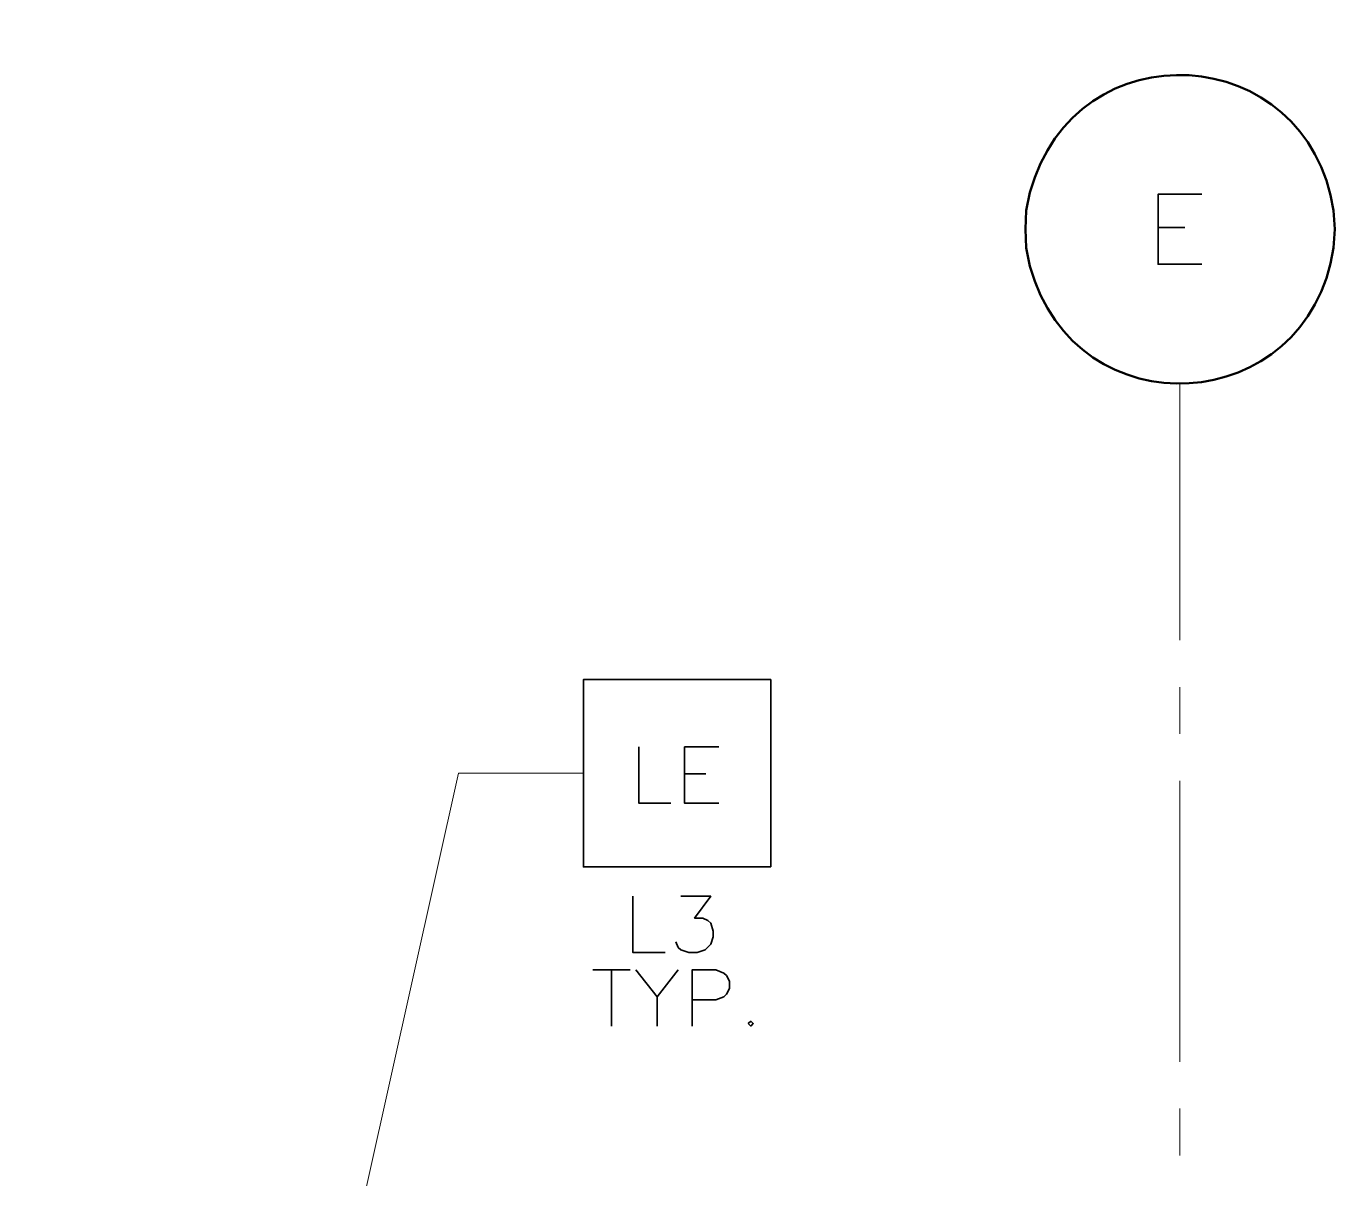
# Model space of a CAD drawing. Header units: inches. Extents: x 5 to 516, y -193 to 129.
# Drawn here: x 35.7 to 42.69, y -78.82 to -72.67 of the extents above; entities that cross this region are included whole.
import ezdxf

# ---------------------------------------------------------------- set-up
doc = ezdxf.new("R2010")
doc.units = ezdxf.units.IN
doc.header["$MEASUREMENT"] = 0
doc.layers.add('PDF4_Geometry', color=7, linetype='Continuous')

msp = doc.modelspace()

# ---------------------------------------------------------------- linework, layer by layer
at = {"layer": 'PDF4_Geometry', "lineweight": 50}
for points in [[(41.0587486, -73.9529838), (41.0387486, -73.8563171), (41.0354153, -73.7563171), (41.0387486, -73.6563171), (41.0587486, -73.5596504)], [(42.6787488, -73.6563171), (42.6854155, -73.7563171), (42.6787488, -73.8563171)]]:
    msp.add_lwpolyline(points, dxfattribs=at)
at = {"layer": 'PDF4_Geometry', "lineweight": 35}
for points in [[(41.9754205, -73.942983), (41.7420872, -73.942983), (41.7420872, -73.5696496), (41.9754205, -73.5696496)], [(41.7420872, -73.7463175), (41.8854205, -73.7463175)], [(38.972081, -76.5196501), (38.972081, -76.8196501), (39.142081, -76.8196501)], [(39.3987547, -76.8196481), (39.2154214, -76.8196481), (39.2154214, -76.5196481), (39.3987547, -76.5196481)], [(39.2154214, -76.6629844), (39.3287547, -76.6629844)], [(38.938749, -77.3163183), (38.938749, -77.6163183), (39.1120823, -77.6163183)], [(39.1954154, -77.3163183), (39.3554154, -77.3163183), (39.2687488, -77.432985), (39.3120821, -77.432985), (39.3387488, -77.4463183), (39.3554154, -77.4596517), (39.3687488, -77.502985), (39.3687488, -77.532985), (39.3554154, -77.572985), (39.3254154, -77.602985), (39.2820821, -77.6163183), (39.2387488, -77.6163183), (39.1954154, -77.602985), (39.1820821, -77.5896517), (39.1687487, -77.5596517)], [(38.7254176, -77.7096492), (38.9254176, -77.7096492)], [(38.8254203, -77.7096492), (38.8254203, -78.0096493)], [(38.9554184, -77.7096492), (39.0687517, -77.8529826), (39.0687517, -78.0096493)], [(39.1820826, -77.7096492), (39.0687493, -77.8529826)], [(39.2554198, -78.0096506), (39.2554198, -77.7096506), (39.3820864, -77.7096506), (39.4254198, -77.7263173), (39.4387531, -77.7396506), (39.4554198, -77.7696506), (39.4554198, -77.8096506), (39.4387531, -77.8396506), (39.4254198, -77.8529839), (39.3820864, -77.8696506), (39.2554198, -77.8696506)]]:
    msp.add_lwpolyline(points, dxfattribs=at)
at = {"layer": 'PDF4_Geometry', "lineweight": 15}
for points in [[(41.8587525, -75.9496495), (41.8587525, -74.5829827)], [(41.8587525, -76.4496496), (41.8587525, -76.1996495)], [(35.7020883, -87.0263173), (38.0087552, -76.6596495), (38.6754219, -76.6596495)], [(41.8587525, -78.1996497), (41.8587525, -76.6996496)], [(41.8587525, -78.6996497), (41.8587525, -78.4496497)]]:
    msp.add_lwpolyline(points, dxfattribs=at)
at = {"layer": 'PDF4_Geometry', "lineweight": 35}
for points in [[(39.6754163, -77.1596478), (39.6754163, -76.1596478), (38.6754162, -76.1596478), (38.6754162, -77.1596478)], [(39.5687472, -77.982985), (39.5554138, -77.9963184), (39.5687472, -78.0096517), (39.5820805, -77.9963184)]]:
    msp.add_lwpolyline(points, close=True, dxfattribs=at)
at = {"layer": 'PDF4_Geometry', "lineweight": 50}
for points in [[(41.0587486, -73.5596504), (41.3002486, -72.6724281), (42.5410265, -72.7479282), (42.6787488, -73.6563171)], [(42.6787488, -73.8563171), (42.5403042, -74.7649838), (41.3011931, -74.8410394), (41.0587486, -73.9529838)]]:
    msp.add_open_spline(points, degree=3, dxfattribs=at)

doc.saveas('drawing.dxf')
